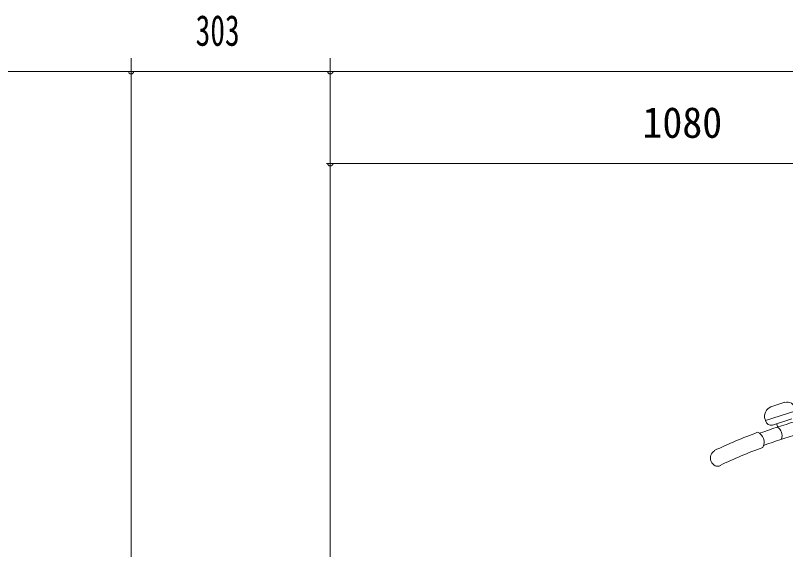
# Model space of a CAD drawing. Units: millimetres, scale not verified. Extents: x -5740 to 5740, y -4020 to 4020.
# Drawn here: x 3079 to 4251, y 603 to 1416 of the extents above; entities that cross this region are included whole.
import ezdxf
from ezdxf.enums import TextEntityAlignment as Align

# ---------------------------------------------------------------- set-up
doc = ezdxf.new("R2010")
doc.units = ezdxf.units.MM
doc.header["$LTSCALE"] = 10
for name, color, linetype, lineweight in [('0-0_0', 7, 'Continuous', 18), ('0-E_2-03BODL', 2, 'Continuous', 18), ('0-F_3-F', 3, 'Continuous', 18), ('1-1_2-53DIM', 3, 'Continuous', 18), ('1-3_2-F', 3, 'Continuous', 18)]:
    doc.layers.add(name, color=color, linetype=linetype, lineweight=lineweight)
doc.styles.add('ＭＳ ゴシック', font='')
doc.styles.get('ＭＳ ゴシック').set_extended_font_data('MS Gothic')

# ---------------------------------------------------------------- blocks, each defined once
blk = doc.blocks.new('jf')
at = {"layer": '0-E_2-03BODL'}
for p, q in [((10027.18, 6559.97), (10003.5, 6553.12)), ((10006.18, 6525.31), (10039.33, 6534.89)), ((10014.62, 6522.61), (10013.29, 6527.36))]:
    blk.add_line(p, q, dxfattribs=at)
blk.add_lwpolyline([(9993.34, 6534.59), (9994.01, 6532.18), (10046.11, 6547.25), (10045.44, 6549.65)], dxfattribs=at)
for centre, major_axis, start_param, end_param in [((10031.23, 6545.54), (15, 0), 0.2774092, 1.8482056), ((10007.55, 6538.7), (15, 0), 1.8482056, 3.4190016), ((10297.47, 5577.67), (1000, 0), 1.8262973, 1.8897016), ((10003.48, 6534.92), (10, 0), 3.4189793, 4.9897756), ((10006.41, 6508.88), (16.07, 0), 5.9612624, 7.308371), ((10297.47, 5577.67), (1002.5, 0), 1.8923733, 1.9717105), ((9975.6, 6499.3), (16.07, 0), 5.7516013, 7.5367557), ((10297.47, 5577.67), (980, 0), 1.8262971, 1.8890084), ((10297.47, 5577.67), (977.5, 0), 1.8913645, 1.9717105), ((9912.09, 6474.95), (12.5, 0), 1.9717091, 5.1133015)]:
    blk.add_ellipse(centre, major_axis=major_axis, ratio=0.984808, start_param=start_param, end_param=end_param, dxfattribs=at)

msp = doc.modelspace()

# ---------------------------------------------------------------- linework, layer by layer
at = {"layer": '0-E_2-03BODL', "color": 3}
msp.add_line((3562.01, 1190.45), (3554.01, 1190.45), dxfattribs=at)
msp.add_arc((3558.01, 1190.45), 4, 180, 0, dxfattribs=at)
at = {"layer": '0-F_3-F'}
for p, q in [((3255.01, 1350.45), (3255.01, 0.03)), ((3253.01, 1330.45), (1758.01, 1330.45)), ((3259.01, 1330.45), (3251.01, 1330.45))]:
    msp.add_line(p, q, dxfattribs=at)
msp.add_arc((3255.01, 1330.45), 4, 180, 0, dxfattribs=at)
at = {"layer": '1-1_2-53DIM'}
for p, q in [((3552.01, 1190.45), (4638.01, 1190.45)), ((3562.01, 1190.45), (3554.01, 1190.45))]:
    msp.add_line(p, q, dxfattribs=at)
msp.add_arc((3558.01, 1190.45), 4, 180, 0, dxfattribs=at)
at = {"layer": '1-3_2-F'}
for p, q in [((3558.01, 1350.45), (3558.01, 38.63)), ((3552.01, 1330.45), (3245.01, 1330.45)), ((5208.01, 1330.45), (3552.01, 1330.45)), ((3562.01, 1330.45), (3554.01, 1330.45)), ((3562.01, 1190.45), (3554.01, 1190.45))]:
    msp.add_line(p, q, dxfattribs=at)
for centre in [(3558.01, 1330.45), (3558.01, 1190.45)]:
    msp.add_arc(centre, 4, 180, 0, dxfattribs=at)

# ---------------------------------------------------------------- block references
at = {"layer": '0-0_0', "xscale": 0.886}
msp.add_blockref('jf', (-4634.73, -5733.15), dxfattribs=at)

# ---------------------------------------------------------------- texts
at = {"layer": '1-1_2-53DIM', "color": 7, "style": 'ＭＳ ゴシック', "width": 0.95}
msp.add_text('1080', height=46.89, dxfattribs=at).set_placement((4032.91, 1215.25), align=Align.BOTTOM_LEFT)
at = {"layer": '1-3_2-F', "color": 7, "style": 'ＭＳ ゴシック', "width": 0.7}
msp.add_text('303', height=46.89, dxfattribs=at).set_placement((3353.11, 1355.25), align=Align.BOTTOM_LEFT)

doc.saveas('drawing.dxf')
